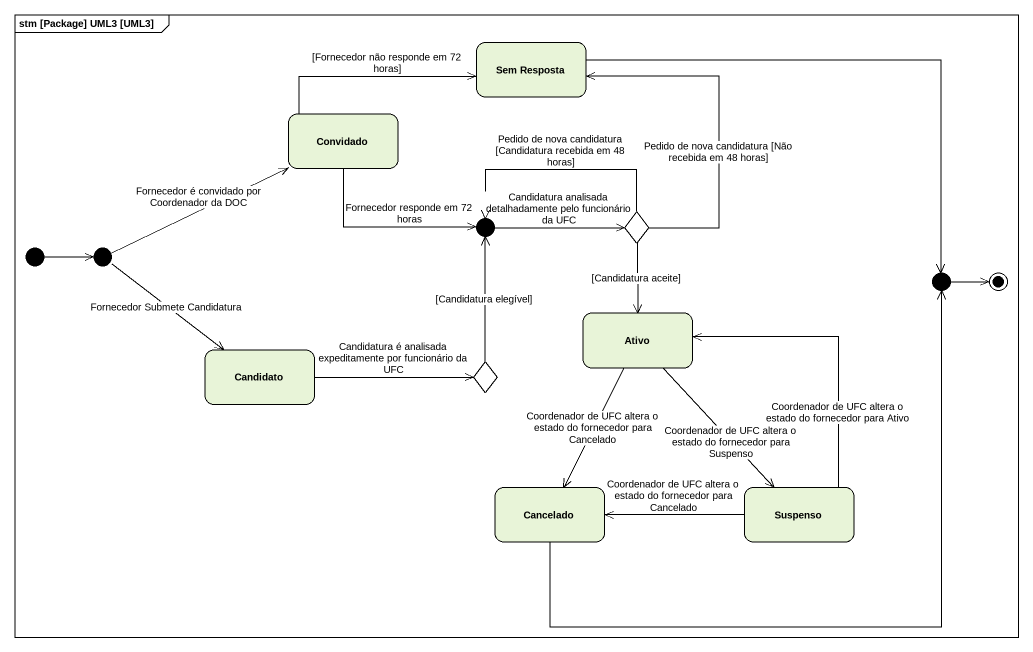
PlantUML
@startuml
mainframe stm [Package] UML3 [UML3]
hide empty description
state "Sem Resposta" as Sem_Resposta
state Convidado
state junction1 <<choice>>
state choice1 <<choice>>
state junction2 <<choice>>
state junction3 <<choice>>
state Ativo
state Candidato
state choice2 <<choice>>
state Cancelado
state Suspenso
[*] -right-> junction2
Sem_Resposta -right-> junction3
Convidado -right-> Sem_Resposta : [Fornecedor não responde em 72 horas]
Convidado --> junction1 : Fornecedor responde em 72 horas
junction1 -right-> choice1 : Candidatura analisada detalhadamente pelo funcionário da UFC
choice1 -up-> Sem_Resposta : Pedido de nova candidatura [Não recebida em 48 horas]
choice1 -left-> junction1 : Pedido de nova candidatura [Candidatura recebida em 48 horas]
choice1 --> Ativo : [Candidatura aceite]
junction2 -right-> Convidado : Fornecedor é convidado por Coordenador da DOC
junction2 --> Candidato : Fornecedor Submete Candidatura
Ativo --> Cancelado : Coordenador de UFC altera o estado do fornecedor para Cancelado
Ativo --> Suspenso : Coordenador de UFC altera o estado do fornecedor para Suspenso
Candidato -right-> choice2 : Candidatura é analisada expeditamente por funcionário da UFC
choice2 -up-> junction1 : [Candidatura elegível]
Cancelado -right-> junction3
Suspenso -up-> Ativo : Coordenador de UFC altera o estado do fornecedor para Ativo
Suspenso -left-> Cancelado : Coordenador de UFC altera o estado do fornecedor para Cancelado
junction3 -right-> [*]
@enduml
